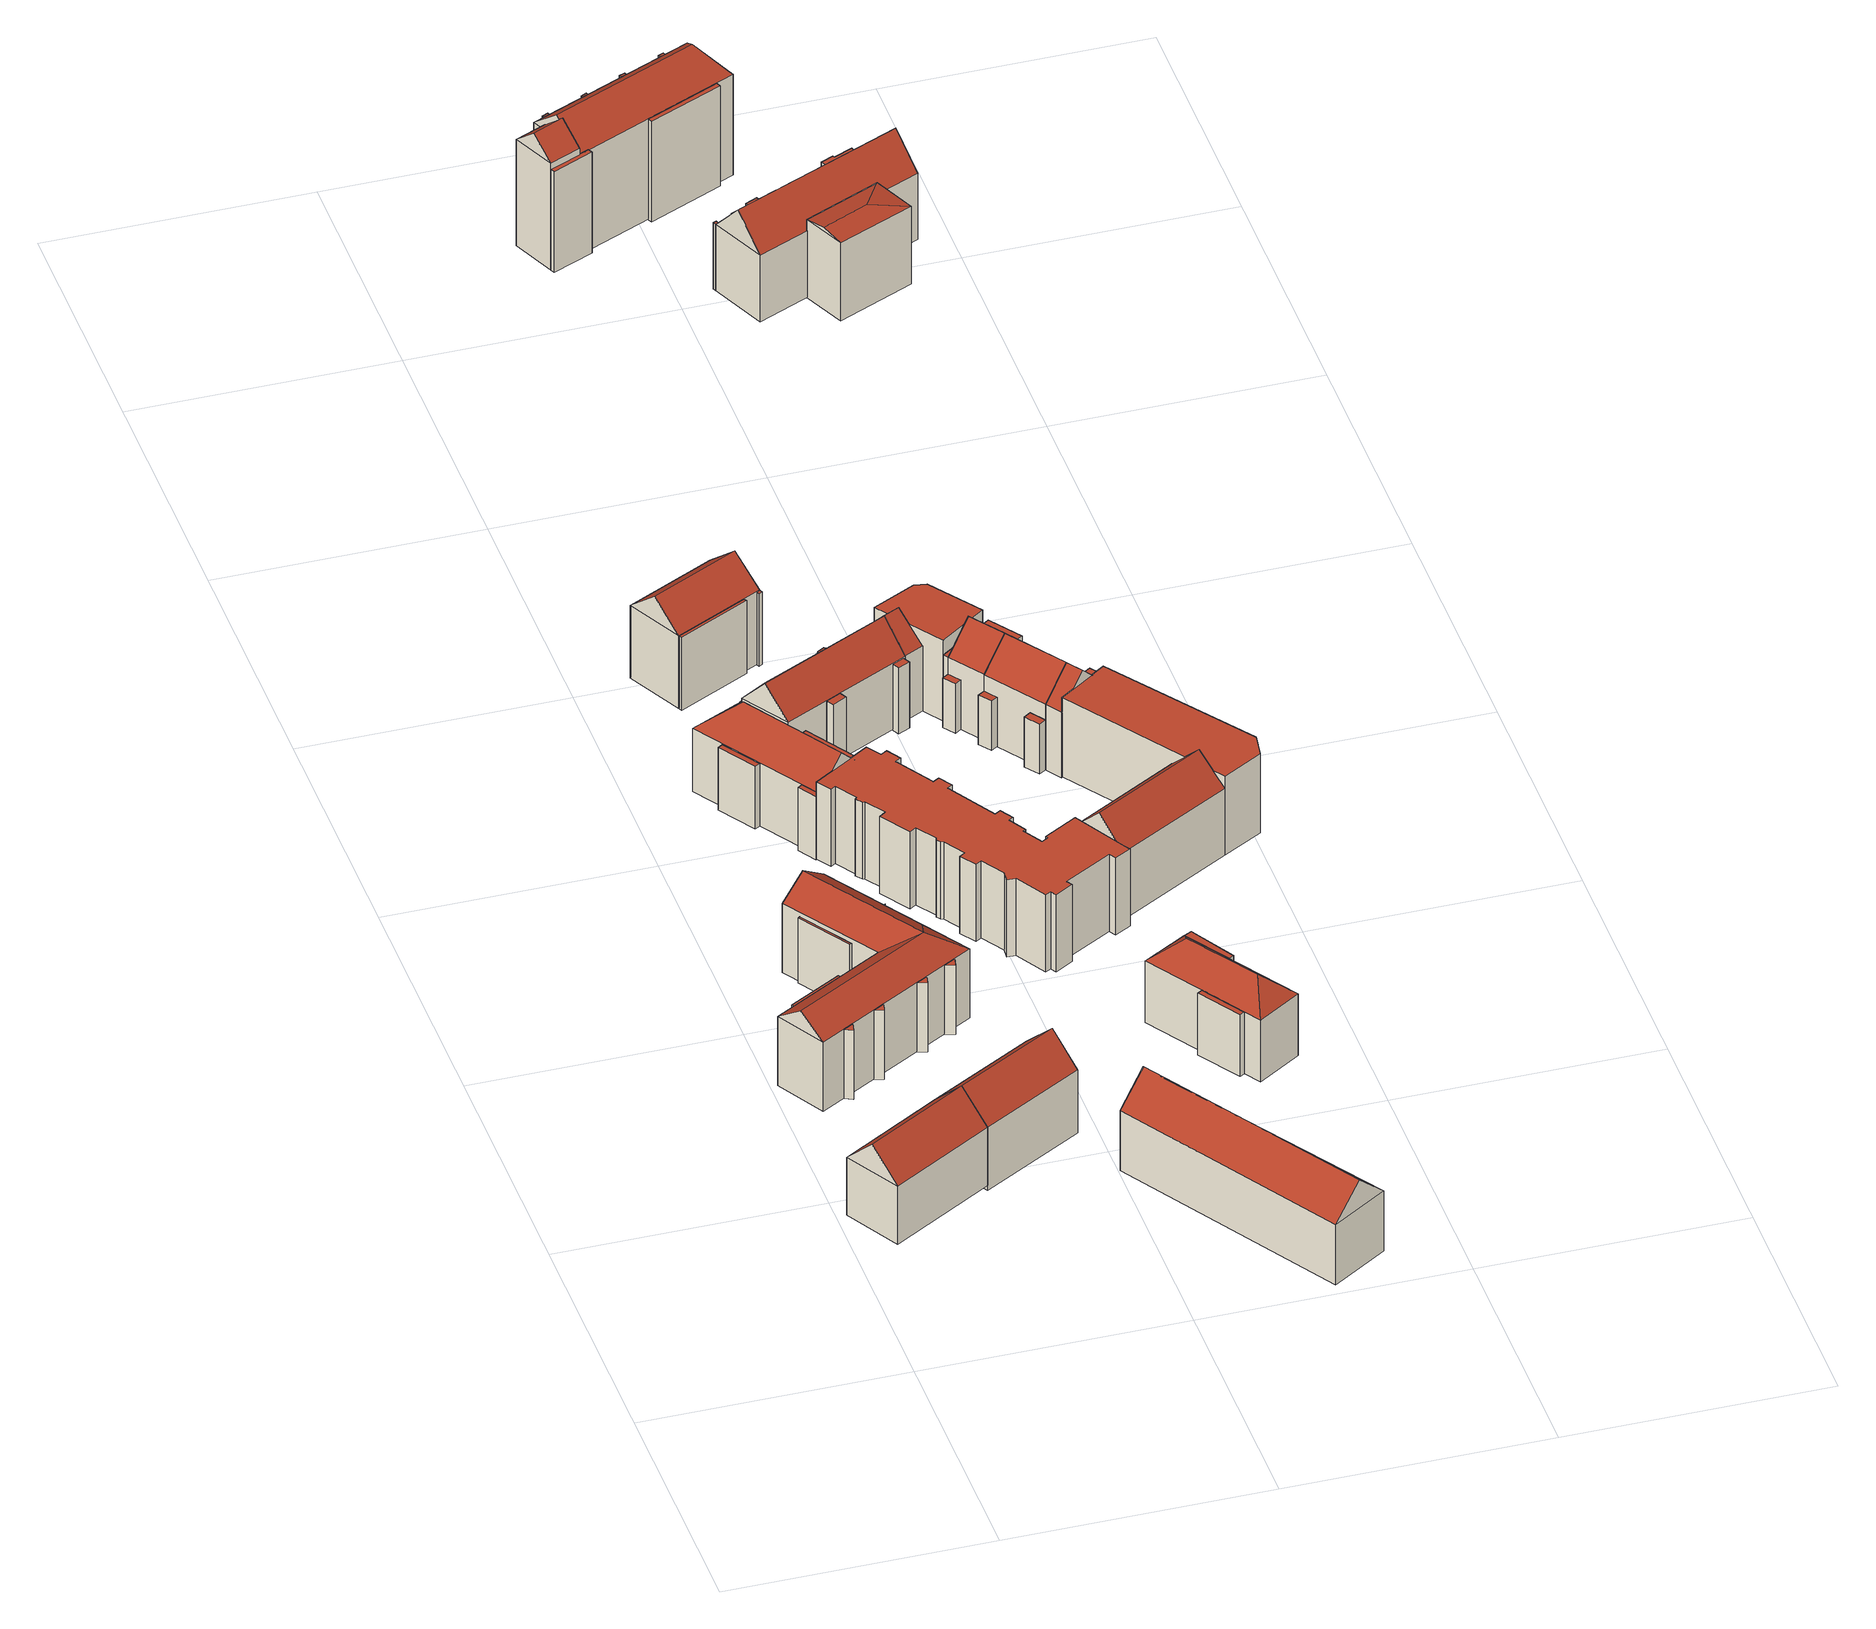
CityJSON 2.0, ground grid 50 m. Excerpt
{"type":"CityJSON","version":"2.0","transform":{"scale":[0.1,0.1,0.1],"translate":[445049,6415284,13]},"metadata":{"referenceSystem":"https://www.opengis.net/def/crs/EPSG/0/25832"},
"CityObjects":{
"building1":{"type":"Building","attributes":{"name":"ChateauneufstraÃe","function":"31001_1010","yearOfConstruction":1968,"roofType":"3100","measuredHeight":18.25,"storeysAboveGround":4},"geometry":[{"type":"Solid","lod":"2","boundaries":[[[[0,1,2,3]],[[4,5,1,0]],[[6,7,5,4]],[[3,2,7,6]],[[0,8,4]],[[6,9,3]],[[3,9,8,0]],[[4,8,9,6]],[[1,5,7,2]]]],"semantics":{"surfaces":[{"type":"WallSurface"},{"type":"RoofSurface","Flaechenneigung":"46.1297712288758","Flaechenrichtung":"329.612599560968","Flaechengroesse":"189.243702319922"},{"type":"RoofSurface","Flaechenneigung":"46.1296791826683","Flaechenrichtung":"149.607886619994","Flaechengroesse":"189.938501405518"},{"type":"GroundSurface"}],"values":[[0,0,0,0,0,0,1,2,3]]}}]},
"building2":{"type":"Building","attributes":{"name":"Am HÃŒnenstein","function":"31001_1010"},"children":["building2-1","building2-2","building2-3","building2-4","building2-5","building2-6","building2-7","building2-8","building2-9","building2-10","building2-11"]},
"building2-1":{"type":"BuildingPart","attributes":{"roofType":"1000","measuredHeight":13.81,"storeysAboveGround":4},"parents":["building2"],"geometry":[{"type":"Solid","lod":"2","boundaries":[[[[10,11,12,13]],[[14,15,11,10]],[[13,12,15,14]],[[10,13,14]],[[11,15,12]]]],"semantics":{"surfaces":[{"type":"WallSurface"},{"type":"RoofSurface","Flaechenneigung":"90","Flaechenrichtung":"0","Flaechengroesse":"1.81805372568283"},{"type":"GroundSurface"}],"values":[[0,0,0,1,2]]}}]},
"building2-2":{"type":"BuildingPart","attributes":{"roofType":"5000","measuredHeight":18.78,"storeysAboveGround":4},"parents":["building2"],"geometry":[{"type":"Solid","lod":"2","boundaries":[[[[16,17,18,19]],[[20,21,17,16]],[[22,23,21,20]],[[19,18,23,22]],[[16,24,20]],[[22,25,19]],[[19,25,24,16]],[[20,24,25,22]],[[17,21,23,18]]]],"semantics":{"surfaces":[{"type":"WallSurface"},{"type":"RoofSurface","Flaechenneigung":"54.2066181111321","Flaechenrichtung":"57.3362184871885","Flaechengroesse":"36.1115447150839"},{"type":"RoofSurface","Flaechenneigung":"53.5266193445547","Flaechenrichtung":"330.345934145458","Flaechengroesse":"221.913827416914"},{"type":"RoofSurface","Flaechenneigung":"53.5278383948927","Flaechenrichtung":"150.231805966513","Flaechengroesse":"223.816098602321"},{"type":"GroundSurface"}],"values":[[0,0,0,0,1,0,2,3,4]]}}]},
"building2-3":{"type":"BuildingPart","attributes":{"roofType":"5000","measuredHeight":18.78,"storeysAboveGround":4},"parents":["building2"],"geometry":[{"type":"Solid","lod":"2","boundaries":[[[[16,17,26,27]],[[28,29,17,16]],[[30,31,29,28]],[[27,26,31,30]],[[16,24,28]],[[30,32,27]],[[27,32,24,16]],[[28,24,32,30]],[[17,29,31,26]]]],"semantics":{"surfaces":[{"type":"WallSurface"},{"type":"RoofSurface","Flaechenneigung":"-53.392358530132","Flaechenrichtung":"150.394912940145","Flaechengroesse":"36.5224749439783"},{"type":"RoofSurface","Flaechenneigung":"54.1300544760382","Flaechenrichtung":"57.368819152199","Flaechengroesse":"166.529772610511"},{"type":"RoofSurface","Flaechenneigung":"54.1306712759942","Flaechenrichtung":"237.422218199029","Flaechengroesse":"164.553152072388"},{"type":"GroundSurface"}],"values":[[0,0,0,0,1,0,2,3,4]]}}]},
"building2-4":{"type":"BuildingPart","attributes":{"roofType":"1000","measuredHeight":13.9,"storeysAboveGround":4},"parents":["building2"],"geometry":[{"type":"Solid","lod":"2","boundaries":[[[[33,34,35,36]],[[37,38,34,33]],[[39,40,38,37]],[[36,35,40,39]],[[37,33,36,39]],[[34,38,40,35]]]],"semantics":{"surfaces":[{"type":"WallSurface"},{"type":"RoofSurface","Flaechenneigung":"90","Flaechenrichtung":"0","Flaechengroesse":"5.7824020017751"},{"type":"GroundSurface"}],"values":[[0,0,0,0,1,2]]}}]},
"building2-5":{"type":"BuildingPart","attributes":{"roofType":"1000","measuredHeight":14.82,"storeysAboveGround":4},"parents":["building2"],"geometry":[{"type":"Solid","lod":"2","boundaries":[[[[41,42,43,44]],[[45,46,42,41]],[[47,48,46,45]],[[44,43,48,47]],[[45,41,44,47]],[[42,46,48,43]]]],"semantics":{"surfaces":[{"type":"WallSurface"},{"type":"RoofSurface","Flaechenneigung":"90","Flaechenrichtung":"0","Flaechengroesse":"5.82331155054209"},{"type":"GroundSurface"}],"values":[[0,0,0,0,1,2]]}}]},
"building2-6":{"type":"BuildingPart","attributes":{"roofType":"1000","measuredHeight":14.82,"storeysAboveGround":4},"parents":["building2"],"geometry":[{"type":"Solid","lod":"2","boundaries":[[[[49,50,51,52]],[[53,54,50,49]],[[52,51,54,53]],[[49,52,53]],[[50,54,51]]]],"semantics":{"surfaces":[{"type":"WallSurface"},{"type":"RoofSurface","Flaechenneigung":"90","Flaechenrichtung":"0","Flaechengroesse":"1.90255980231053"},{"type":"GroundSurface"}],"values":[[0,0,0,1,2]]}}]},
"building2-7":{"type":"BuildingPart","attributes":{"roofType":"1000","measuredHeight":14.82,"storeysAboveGround":4},"parents":["building2"],"geometry":[{"type":"Solid","lod":"2","boundaries":[[[[55,56,57,58]],[[59,60,56,55]],[[58,57,60,59]],[[55,58,59]],[[56,60,57]]]],"semantics":{"surfaces":[{"type":"WallSurface"},{"type":"RoofSurface","Flaechenneigung":"90","Flaechenrichtung":"0","Flaechengroesse":"1.80609973065554"},{"type":"GroundSurface"}],"values":[[0,0,0,1,2]]}}]},
"building2-8":{"type":"BuildingPart","attributes":{"roofType":"1000","measuredHeight":14.82,"storeysAboveGround":4},"parents":["building2"],"geometry":[{"type":"Solid","lod":"2","boundaries":[[[[61,62,63,64]],[[65,66,62,61]],[[64,63,66,65]],[[61,64,65]],[[62,66,63]]]],"semantics":{"surfaces":[{"type":"WallSurface"},{"type":"RoofSurface","Flaechenneigung":"90","Flaechenrichtung":"0","Flaechengroesse":"1.84360681144955"},{"type":"GroundSurface"}],"values":[[0,0,0,1,2]]}}]},
"building2-9":{"type":"BuildingPart","attributes":{"roofType":"1000","measuredHeight":10.35,"storeysAboveGround":4},"parents":["building2"],"geometry":[{"type":"Solid","lod":"2","boundaries":[[[[67,68,69,70]],[[71,72,68,67]],[[70,69,72,71]],[[67,70,71]],[[68,72,69]]]],"semantics":{"surfaces":[{"type":"WallSurface"},{"type":"RoofSurface","Flaechenneigung":"90","Flaechenrichtung":"0","Flaechengroesse":"1.68649618769547"},{"type":"GroundSurface"}],"values":[[0,0,0,1,2]]}}]},
"building2-10":{"type":"BuildingPart","attributes":{"roofType":"1000","measuredHeight":14.82,"storeysAboveGround":4},"parents":["building2"],"geometry":[{"type":"Solid","lod":"2","boundaries":[[[[73,74,75,76]],[[77,78,74,73]],[[76,75,78,77]],[[73,76,77]],[[74,78,75]]]],"semantics":{"surfaces":[{"type":"WallSurface"},{"type":"RoofSurface","Flaechenneigung":"90","Flaechenrichtung":"0","Flaechengroesse":"1.67057018930369"},{"type":"GroundSurface"}],"values":[[0,0,0,1,2]]}}]},
"building2-11":{"type":"BuildingPart","attributes":{"roofType":"1000","measuredHeight":11.11,"storeysAboveGround":4},"parents":["building2"],"geometry":[{"type":"Solid","lod":"2","boundaries":[[[[79,80,81,82]],[[83,84,80,79]],[[82,81,84,83]],[[79,82,83]],[[80,84,81]]]],"semantics":{"surfaces":[{"type":"WallSurface"},{"type":"RoofSurface","Flaechenneigung":"90","Flaechenrichtung":"0","Flaechengroesse":"1.71263901529168"},{"type":"GroundSurface"}],"values":[[0,0,0,1,2]]}}]},
"building3":{"type":"Building","attributes":{"name":"ChateauneufstraÃe","function":"31001_1010","yearOfConstruction":1968,"roofType":"3100","measuredHeight":19.31,"storeysAboveGround":4},"geometry":[{"type":"Solid","lod":"2","boundaries":[[[[85,86,87,0]],[[88,89,86,85]],[[4,90,89,88]],[[0,87,90,4]],[[85,91,88]],[[4,8,0]],[[0,8,91,85]],[[88,91,8,4]],[[86,89,90,87]]]],"semantics":{"surfaces":[{"type":"WallSurface"},{"type":"RoofSurface","Flaechenneigung":"45.8293137500579","Flaechenrichtung":"330.323292730746","Flaechengroesse":"190.472919732009"},{"type":"RoofSurface","Flaechenneigung":"45.8294041752101","Flaechenrichtung":"150.320838595039","Flaechengroesse":"189.837204007675"},{"type":"GroundSurface"}],"values":[[0,0,0,0,0,0,1,2,3]]}}]},
"building4":{"type":"Building","attributes":{"name":"Am HÃŒnenstein","function":"31001_1010","yearOfConstruction":1968,"roofType":"3100","measuredHeight":18.87,"storeysAboveGround":4},"geometry":[{"type":"Solid","lod":"2","boundaries":[[[[92,93,94,95]],[[96,97,93,92]],[[98,99,97,96]],[[95,94,99,98]],[[92,100,96]],[[98,101,95]],[[95,101,100,92]],[[96,100,101,98]],[[93,97,99,94]]]],"semantics":{"surfaces":[{"type":"WallSurface"},{"type":"RoofSurface","Flaechenneigung":"45.7594262092941","Flaechenrichtung":"57.6098195724206","Flaechengroesse":"416.172456617682"},{"type":"RoofSurface","Flaechenneigung":"45.7593142062726","Flaechenrichtung":"238.124389062034","Flaechengroesse":"417.112775598162"},{"type":"GroundSurface"}],"values":[[0,0,0,0,0,0,1,2,3]]}}]},
"building5":{"type":"Building","attributes":{"name":"GriesstraÃe","function":"31001_1010"},"children":["building5-1","building5-2","building5-3","building5-4","building5-5","building5-6","building5-7","building5-8","building5-9","building5-10"]},
"building5-1":{"type":"BuildingPart","attributes":{"roofType":"1000","measuredHeight":14.12,"storeysAboveGround":4},"parents":["building5"],"geometry":[{"type":"Solid","lod":"2","boundaries":[[[[102,103,104,105]],[[106,107,103,102]],[[108,109,107,106]],[[105,104,109,108]],[[106,102,105,108]],[[103,107,109,104]]]],"semantics":{"surfaces":[{"type":"WallSurface"},{"type":"RoofSurface","Flaechenneigung":"90","Flaechenrichtung":"0","Flaechengroesse":"4.77939344110144"},{"type":"GroundSurface"}],"values":[[0,0,0,0,1,2]]}}]},
"building5-2":{"type":"BuildingPart","attributes":{"roofType":"3100","measuredHeight":19.97,"storeysAboveGround":4},"parents":["building5"],"geometry":[{"type":"Solid","lod":"2","boundaries":[[[[110,111,112,113]],[[114,115,111,110]],[[116,117,115,114]],[[113,112,117,116]],[[110,118,114]],[[116,119,113]],[[113,119,118,110]],[[114,118,119,116]],[[111,115,117,112]]]],"semantics":{"surfaces":[{"type":"WallSurface"},{"type":"RoofSurface","Flaechenneigung":"42.4171893200131","Flaechenrichtung":"333.740763842962","Flaechengroesse":"220.671565060107"},{"type":"RoofSurface","Flaechenneigung":"42.4149722044491","Flaechenrichtung":"153.833475333536","Flaechengroesse":"215.933098123299"},{"type":"GroundSurface"}],"values":[[0,0,0,0,0,0,1,2,3]]}}]},
"building5-3":{"type":"BuildingPart","attributes":{"roofType":"5000","measuredHeight":19.14,"storeysAboveGround":4},"parents":["building5"],"geometry":[{"type":"Solid","lod":"2","boundaries":[[[[120,121,122,123]],[[124,112,121,120]],[[125,126,112,124]],[[123,122,126,125]],[[120,127,124]],[[125,128,123]],[[123,128,127,120]],[[124,127,128,125]],[[121,112,126,122]]]],"semantics":{"surfaces":[{"type":"WallSurface"},{"type":"RoofSurface","Flaechenneigung":"46.6242862003884","Flaechenrichtung":"334.197071643024","Flaechengroesse":"47.0542940853426"},{"type":"RoofSurface","Flaechenneigung":"44.6489214566854","Flaechenrichtung":"237.419647562774","Flaechengroesse":"201.573715090224"},{"type":"RoofSurface","Flaechenneigung":"44.6547919154826","Flaechenrichtung":"57.6466726672961","Flaechengroesse":"196.375627758791"},{"type":"GroundSurface"}],"values":[[0,0,0,0,1,0,2,3,4]]}}]},
"building5-4":{"type":"BuildingPart","attributes":{"roofType":"1000","measuredHeight":13.46,"storeysAboveGround":4},"parents":["building5"],"geometry":[{"type":"Solid","lod":"2","boundaries":[[[[129,130,131,132]],[[133,134,130,129]],[[125,126,134,133]],[[132,131,126,125]],[[133,129,132,125]],[[130,134,126,131]]]],"semantics":{"surfaces":[{"type":"WallSurface"},{"type":"RoofSurface","Flaechenneigung":"90","Flaechenrichtung":"0","Flaechengroesse":"12.8985708895967"},{"type":"GroundSurface"}],"values":[[0,0,0,0,1,2]]}}]},
"building5-5":{"type":"BuildingPart","attributes":{"roofType":"1000","measuredHeight":13.46,"storeysAboveGround":4},"parents":["building5"],"geometry":[{"type":"Solid","lod":"2","boundaries":[[[[135,136,122,123]],[[137,138,136,135]],[[139,140,138,137]],[[123,122,140,139]],[[137,135,123,139]],[[136,138,140,122]]]],"semantics":{"surfaces":[{"type":"WallSurface"},{"type":"RoofSurface","Flaechenneigung":"90","Flaechenrichtung":"0","Flaechengroesse":"4.38532269910233"},{"type":"GroundSurface"}],"values":[[0,0,0,0,1,2]]}}]},
"building5-6":{"type":"BuildingPart","attributes":{"roofType":"1000","measuredHeight":13.38,"storeysAboveGround":4},"parents":["building5"],"geometry":[{"type":"Solid","lod":"2","boundaries":[[[[141,142,143,144]],[[145,146,142,141]],[[147,148,146,145]],[[144,143,148,147]],[[145,141,144,147]],[[142,146,148,143]]]],"semantics":{"surfaces":[{"type":"WallSurface"},{"type":"RoofSurface","Flaechenneigung":"90","Flaechenrichtung":"0","Flaechengroesse":"9.25476950397383"},{"type":"GroundSurface"}],"values":[[0,0,0,0,1,2]]}}]},
"building5-7":{"type":"BuildingPart","attributes":{"roofType":"1000","measuredHeight":10.31,"storeysAboveGround":4},"parents":["building5"],"geometry":[{"type":"Solid","lod":"2","boundaries":[[[[149,150,151,152]],[[153,154,150,149]],[[155,156,154,153]],[[152,151,156,155]],[[153,149,152,155]],[[150,154,156,151]]]],"semantics":{"surfaces":[{"type":"WallSurface"},{"type":"RoofSurface","Flaechenneigung":"90","Flaechenrichtung":"0","Flaechengroesse":"5.40933935112147"},{"type":"GroundSurface"}],"values":[[0,0,0,0,1,2]]}}]},
"building5-8":{"type":"BuildingPart","attributes":{"roofType":"1000","measuredHeight":14.08,"storeysAboveGround":4},"parents":["building5"],"geometry":[{"type":"Solid","lod":"2","boundaries":[[[[157,158,159,160]],[[161,162,158,157]],[[163,164,162,161]],[[160,159,164,163]],[[161,157,160,163]],[[158,162,164,159]]]],"semantics":{"surfaces":[{"type":"WallSurface"},{"type":"RoofSurface","Flaechenneigung":"90","Flaechenrichtung":"0","Flaechengroesse":"3.85690102335128"},{"type":"GroundSurface"}],"values":[[0,0,0,0,1,2]]}}]},
"building5-9":{"type":"BuildingPart","attributes":{"roofType":"1000","measuredHeight":14.43,"storeysAboveGround":4},"parents":["building5"],"geometry":[{"type":"Solid","lod":"2","boundaries":[[[[165,166,167,168]],[[169,170,166,165]],[[171,172,170,169]],[[168,167,172,171]],[[169,165,168,171]],[[166,170,172,167]]]],"semantics":{"surfaces":[{"type":"WallSurface"},{"type":"RoofSurface","Flaechenneigung":"90","Flaechenrichtung":"0","Flaechengroesse":"1.06421353674771"},{"type":"GroundSurface"}],"values":[[0,0,0,0,1,2]]}}]},
"building5-10":{"type":"BuildingPart","attributes":{"roofType":"1000","measuredHeight":13.24,"storeysAboveGround":4},"parents":["building5"],"geometry":[{"type":"Solid","lod":"2","boundaries":[[[[173,174,175,176]],[[177,178,174,173]],[[179,180,178,177]],[[176,175,180,179]],[[177,173,176,179]],[[174,178,180,175]]]],"semantics":{"surfaces":[{"type":"WallSurface"},{"type":"RoofSurface","Flaechenneigung":"90","Flaechenrichtung":"0","Flaechengroesse":"0.601009346204542"},{"type":"GroundSurface"}],"values":[[0,0,0,0,1,2]]}}]},
"building6":{"type":"Building","attributes":{"name":"GriesstraÃe","function":"31001_1010"},"children":["building6-1","building6-2","building6-3"]},
"building6-1":{"type":"BuildingPart","attributes":{"roofType":"3100","measuredHeight":20.83,"storeysAboveGround":4},"parents":["building6"],"geometry":[{"type":"Solid","lod":"2","boundaries":[[[[181,182,183,184]],[[185,186,182,181]],[[187,188,186,185]],[[184,183,188,187]],[[181,189,185]],[[187,190,184]],[[184,190,189,181]],[[185,189,190,187]],[[182,186,188,183]]]],"semantics":{"surfaces":[{"type":"WallSurface"},{"type":"RoofSurface","Flaechenneigung":"48.9415316844518","Flaechenrichtung":"333.712792282946","Flaechengroesse":"148.829310662139"},{"type":"RoofSurface","Flaechenneigung":"48.9424989994348","Flaechenrichtung":"153.581554658345","Flaechengroesse":"149.995034272868"},{"type":"GroundSurface"}],"values":[[0,0,0,0,0,0,1,2,3]]}}]},
"building6-2":{"type":"BuildingPart","attributes":{"roofType":"1000","measuredHeight":15.62,"storeysAboveGround":4},"parents":["building6"],"geometry":[{"type":"Solid","lod":"2","boundaries":[[[[191,192,193,194]],[[195,196,192,191]],[[187,188,196,195]],[[194,193,188,187]],[[195,191,194,187]],[[192,196,188,193]]]],"semantics":{"surfaces":[{"type":"WallSurface"},{"type":"RoofSurface","Flaechenneigung":"90","Flaechenrichtung":"0","Flaechengroesse":"9.7588387728458"},{"type":"GroundSurface"}],"values":[[0,0,0,0,1,2]]}}]},
"building6-3":{"type":"BuildingPart","attributes":{"roofType":"1000","measuredHeight":15.62,"storeysAboveGround":4},"parents":["building6"],"geometry":[{"type":"Solid","lod":"2","boundaries":[[[[197,198,186,185]],[[199,200,198,197]],[[201,202,200,199]],[[185,186,202,201]],[[199,197,185,201]],[[198,200,202,186]]]],"semantics":{"surfaces":[{"type":"WallSurface"},{"type":"RoofSurface","Flaechenneigung":"90","Flaechenrichtung":"0","Flaechengroesse":"0.600206963153588"},{"type":"GroundSurface"}],"values":[[0,0,0,0,1,2]]}}]},
"building7":{"type":"Building","attributes":{"name":"Am HÃŒnenstein","function":"31001_1010","yearOfConstruction":1978,"roofType":"1000","measuredHeight":16.47,"storeysAboveGround":4},"geometry":[{"type":"Solid","lod":"2","boundaries":[[[[203,204,205,206]],[[207,208,204,203]],[[209,210,208,207]],[[211,212,210,209]],[[213,214,212,211]],[[215,216,214,213]],[[217,218,216,215]],[[219,220,218,217]],[[221,222,220,219]],[[223,224,222,221]],[[225,226,224,223]],[[227,228,226,225]],[[229,230,228,227]],[[231,232,230,229]],[[233,234,232,231]],[[235,236,234,233]],[[237,238,236,235]],[[239,240,238,237]],[[241,242,240,239]],[[243,244,242,241]],[[245,246,244,243]],[[247,248,246,245]],[[249,250,248,247]],[[251,252,250,249]],[[253,254,252,251]],[[255,256,254,253]],[[257,258,256,255]],[[259,260,258,257]],[[261,262,260,259]],[[263,264,262,261]],[[265,266,264,263]],[[267,268,266,265]],[[269,270,268,267]],[[271,272,270,269]],[[273,274,272,271]],[[275,276,274,273]],[[277,278,276,275]],[[279,280,278,277]],[[281,282,280,279]],[[283,284,282,281]],[[285,286,284,283]],[[287,288,286,285]],[[289,290,288,287]],[[291,292,290,289]],[[293,294,292,291]],[[295,296,294,293]],[[297,298,296,295]],[[299,300,298,297]],[[301,302,300,299]],[[206,205,302,301]],[[299,297,295,293,291,289,287,285,283,281,279,277,275,273,271,269,267,265,263,261,259,257,255,253,251,249,247,245,243,241,239,237,235,233,231,229,227,225,223,221,219,217,215,213,211,209,207,203,206,301]],[[204,208,210,212,214,216,218,220,222,224,226,228,230,232,234,236,238,240,242,244,246,248,250,252,254,256,258,260,262,264,266,268,270,272,274,276,278,280,282,284,286,288,290,292,294,296,298,300,302,205]]]],"semantics":{"surfaces":[{"type":"WallSurface"},{"type":"RoofSurface","Flaechenneigung":"90","Flaechenrichtung":"0","Flaechengroesse":"735.278490008667"},{"type":"GroundSurface"}],"values":[[0,0,0,0,0,0,0,0,0,0,0,0,0,0,0,0,0,0,0,0,0,0,0,0,0,0,0,0,0,0,0,0,0,0,0,0,0,0,0,0,0,0,0,0,0,0,0,0,0,0,1,2]]}}]},
"building8":{"type":"Building","attributes":{"name":"Am HÃŒnenstein","function":"31001_1010"},"children":["building8-1","building8-2","building8-3"]},
"building8-1":{"type":"BuildingPart","attributes":{"roofType":"3200","measuredHeight":17.87,"storeysAboveGround":4},"parents":["building8"],"geometry":[{"type":"Solid","lod":"2","boundaries":[[[[303,304,305,306]],[[307,308,304,303]],[[309,310,308,307]],[[306,305,310,309]],[[303,311,307]],[[309,312,306]],[[306,312,311,303]],[[307,311,312,309]],[[304,308,310,305]]]],"semantics":{"surfaces":[{"type":"WallSurface"},{"type":"RoofSurface","Flaechenneigung":"47.0878854262381","Flaechenrichtung":"330.38924707491","Flaechengroesse":"33.6026174217084"},{"type":"RoofSurface","Flaechenneigung":"47.1267802639212","Flaechenrichtung":"147.349433732742","Flaechengroesse":"33.7976578670275"},{"type":"RoofSurface","Flaechenneigung":"46.8528379498892","Flaechenrichtung":"237.461743465233","Flaechengroesse":"142.099024031409"},{"type":"RoofSurface","Flaechenneigung":"46.8518572770191","Flaechenrichtung":"57.3745645638796","Flaechengroesse":"140.321775180872"},{"type":"GroundSurface"}],"values":[[0,0,0,0,1,2,3,4,5]]}}]},
"building8-2":{"type":"BuildingPart","attributes":{"roofType":"1000","measuredHeight":13.23,"storeysAboveGround":4},"parents":["building8"],"geometry":[{"type":"Solid","lod":"2","boundaries":[[[[313,314,308,307]],[[315,316,314,313]],[[317,318,316,315]],[[307,308,318,317]],[[315,313,307,317]],[[314,316,318,308]]]],"semantics":{"surfaces":[{"type":"WallSurface"},{"type":"RoofSurface","Flaechenneigung":"90","Flaechenrichtung":"0","Flaechengroesse":"13.7391641521783"},{"type":"GroundSurface"}],"values":[[0,0,0,0,1,2]]}}]},
"building8-3":{"type":"BuildingPart","attributes":{"roofType":"1000","measuredHeight":13.23,"storeysAboveGround":4},"parents":["building8"],"geometry":[{"type":"Solid","lod":"2","boundaries":[[[[319,320,321,322]],[[323,324,320,319]],[[325,326,324,323]],[[322,321,326,325]],[[323,319,322,325]],[[320,324,326,321]]]],"semantics":{"surfaces":[{"type":"WallSurface"},{"type":"RoofSurface","Flaechenneigung":"90","Flaechenrichtung":"0","Flaechengroesse":"10.5191358178911"},{"type":"GroundSurface"}],"values":[[0,0,0,0,1,2]]}}]},
"building9":{"type":"Building","attributes":{"name":"Caspar-Voght-StraÃe","function":"31001_1010"},"children":["building9-1","building9-2","building9-3","building9-4","building9-5","building9-6","building9-7","building9-8","building9-9","building9-10","building9-11"]},
"building9-1":{"type":"BuildingPart","attributes":{"roofType":"1000","measuredHeight":10.68,"storeysAboveGround":4},"parents":["building9"],"geometry":[{"type":"Solid","lod":"2","boundaries":[[[[327,328,329,330]],[[331,332,328,327]],[[333,334,332,331]],[[330,329,334,333]],[[331,327,330,333]],[[328,332,334,329]]]],"semantics":{"surfaces":[{"type":"WallSurface"},{"type":"RoofSurface","Flaechenneigung":"90","Flaechenrichtung":"0","Flaechengroesse":"5.08843663505204"},{"type":"GroundSurface"}],"values":[[0,0,0,0,1,2]]}}]},
"building9-2":{"type":"BuildingPart","attributes":{"roofType":"3100","measuredHeight":19.74,"storeysAboveGround":4},"parents":["building9"],"geometry":[{"type":"Solid","lod":"2","boundaries":[[[[335,336,337,338]],[[339,328,336,335]],[[340,341,328,339]],[[338,337,341,340]],[[335,342,339]],[[340,343,338]],[[338,343,342,335]],[[339,342,343,340]],[[336,328,341,337]]]],"semantics":{"surfaces":[{"type":"WallSurface"},{"type":"RoofSurface","Flaechenneigung":"44.5882381565098","Flaechenrichtung":"54.848242672176","Flaechengroesse":"107.642693828541"},{"type":"RoofSurface","Flaechenneigung":"44.5903788356185","Flaechenrichtung":"235.347460383153","Flaechengroesse":"107.629356395709"},{"type":"GroundSurface"}],"values":[[0,0,0,0,0,0,1,2,3]]}}]},
"building9-3":{"type":"BuildingPart","attributes":{"roofType":"3100","measuredHeight":19.73,"storeysAboveGround":4},"parents":["building9"],"geometry":[{"type":"Solid","lod":"2","boundaries":[[[[344,345,336,335]],[[346,347,345,344]],[[339,328,347,346]],[[335,336,328,339]],[[344,348,346]],[[339,342,335]],[[335,342,348,344]],[[346,348,342,339]],[[345,347,328,336]]]],"semantics":{"surfaces":[{"type":"WallSurface"},{"type":"RoofSurface","Flaechenneigung":"44.6987273965838","Flaechenrichtung":"54.849882359953","Flaechengroesse":"29.0822750494007"},{"type":"RoofSurface","Flaechenneigung":"44.7022976393463","Flaechenrichtung":"235.352064682303","Flaechengroesse":"29.0908670443748"},{"type":"GroundSurface"}],"values":[[0,0,0,0,0,0,1,2,3]]}}]},
"building9-4":{"type":"BuildingPart","attributes":{"roofType":"1000","measuredHeight":10.63,"storeysAboveGround":4},"parents":["building9"],"geometry":[{"type":"Solid","lod":"2","boundaries":[[[[349,350,351,352]],[[353,354,350,349]],[[355,341,354,353]],[[352,351,341,355]],[[353,349,352,355]],[[350,354,341,351]]]],"semantics":{"surfaces":[{"type":"WallSurface"},{"type":"RoofSurface","Flaechenneigung":"90","Flaechenrichtung":"0","Flaechengroesse":"4.31991351854841"},{"type":"GroundSurface"}],"values":[[0,0,0,0,1,2]]}}]},
"building9-5":{"type":"BuildingPart","attributes":{"roofType":"3100","measuredHeight":19.73,"storeysAboveGround":4},"parents":["building9"],"geometry":[{"type":"Solid","lod":"2","boundaries":[[[[356,357,341,358]],[[359,360,357,356]],[[361,337,360,359]],[[358,341,337,361]],[[356,362,359]],[[361,343,358]],[[358,343,362,356]],[[359,362,343,361]],[[357,360,337,341]]]],"semantics":{"surfaces":[{"type":"WallSurface"},{"type":"RoofSurface","Flaechenneigung":"44.6945384715545","Flaechenrichtung":"235.348866275999","Flaechengroesse":"61.44921066521"},{"type":"RoofSurface","Flaechenneigung":"44.6925606157062","Flaechenrichtung":"54.8487273550288","Flaechengroesse":"61.4528731832813"},{"type":"GroundSurface"}],"values":[[0,0,0,0,0,0,1,2,3]]}}]},
"building9-6":{"type":"BuildingPart","attributes":{"roofType":"1000","measuredHeight":10.65,"storeysAboveGround":4},"parents":["building9"],"geometry":[{"type":"Solid","lod":"2","boundaries":[[[[363,364,365,366]],[[367,368,364,363]],[[369,357,368,367]],[[366,365,357,369]],[[367,363,366,369]],[[364,368,357,365]]]],"semantics":{"surfaces":[{"type":"WallSurface"},{"type":"RoofSurface","Flaechenneigung":"90","Flaechenrichtung":"0","Flaechengroesse":"4.16182077155851"},{"type":"GroundSurface"}],"values":[[0,0,0,0,1,2]]}}]},
"building9-7":{"type":"BuildingPart","attributes":{"roofType":"1000","measuredHeight":14.14,"storeysAboveGround":4},"parents":["building9"],"geometry":[{"type":"Solid","lod":"2","boundaries":[[[[370,371,357,356]],[[372,373,371,370]],[[359,360,373,372]],[[356,357,360,359]],[[372,370,356,359]],[[371,373,360,357]]]],"semantics":{"surfaces":[{"type":"WallSurface"},{"type":"RoofSurface","Flaechenneigung":"90","Flaechenrichtung":"0","Flaechengroesse":"13.115219032341"},{"type":"GroundSurface"}],"values":[[0,0,0,0,1,2]]}}]},
"building9-8":{"type":"BuildingPart","attributes":{"roofType":"1000","measuredHeight":14.13,"storeysAboveGround":4},"parents":["building9"],"geometry":[{"type":"Solid","lod":"2","boundaries":[[[[374,375,376,377]],[[372,373,375,374]],[[378,379,373,372]],[[377,376,379,378]],[[372,374,377,378]],[[375,373,379,376]]]],"semantics":{"surfaces":[{"type":"WallSurface"},{"type":"RoofSurface","Flaechenneigung":"90","Flaechenrichtung":"0","Flaechengroesse":"11.676909537569"},{"type":"GroundSurface"}],"values":[[0,0,0,0,1,2]]}}]},
"building9-9":{"type":"BuildingPart","attributes":{"roofType":"1000","measuredHeight":17.21,"storeysAboveGround":4},"parents":["building9"],"geometry":[{"type":"Solid","lod":"2","boundaries":[[[[380,381,371,382]],[[383,384,381,380]],[[385,386,384,383]],[[387,373,386,385]],[[382,371,373,387]],[[385,383,380,382,387]],[[381,384,386,373,371]]]],"semantics":{"surfaces":[{"type":"WallSurface"},{"type":"RoofSurface","Flaechenneigung":"90","Flaechenrichtung":"0","Flaechengroesse":"153.222412586577"},{"type":"GroundSurface"}],"values":[[0,0,0,0,0,1,2]]}}]},
"building9-10":{"type":"BuildingPart","attributes":{"roofType":"3100","measuredHeight":19.69,"storeysAboveGround":4},"parents":["building9"],"geometry":[{"type":"Solid","lod":"2","boundaries":[[[[388,389,390,391]],[[392,393,389,388]],[[394,381,393,392]],[[391,390,381,394]],[[388,395,392]],[[394,396,391]],[[391,396,395,388]],[[392,395,396,394]],[[389,393,381,390]]]],"semantics":{"surfaces":[{"type":"WallSurface"},{"type":"RoofSurface","Flaechenneigung":"42.429526296432","Flaechenrichtung":"154.260561276313","Flaechengroesse":"29.2478928204539"},{"type":"RoofSurface","Flaechenneigung":"42.4383036970523","Flaechenrichtung":"334.019522439131","Flaechengroesse":"22.8681335679188"},{"type":"GroundSurface"}],"values":[[0,0,0,0,0,0,1,2,3]]}}]},
"building9-11":{"type":"BuildingPart","attributes":{"roofType":"1000","measuredHeight":14.14,"storeysAboveGround":4},"parents":["building9"],"geometry":[{"type":"Solid","lod":"2","boundaries":[[[[397,398,399,400]],[[401,402,398,397]],[[403,345,402,401]],[[400,399,345,403]],[[401,397,400,403]],[[398,402,345,399]]]],"semantics":{"surfaces":[{"type":"WallSurface"},{"type":"RoofSurface","Flaechenneigung":"90","Flaechenrichtung":"0","Flaechengroesse":"5.76018070514403"},{"type":"GroundSurface"}],"values":[[0,0,0,0,1,2]]}}]},
"building10":{"type":"Building","attributes":{"name":"ChateauneufstraÃe","function":"31001_1010"},"children":["building10-1","building10-2"]},
"building10-1":{"type":"BuildingPart","attributes":{"roofType":"1000","measuredHeight":16.88,"storeysAboveGround":4},"parents":["building10"],"geometry":[{"type":"Solid","lod":"2","boundaries":[[[[404,405,406,407]],[[408,409,405,404]],[[410,411,409,408]],[[412,413,411,410]],[[407,406,413,412]],[[410,408,404,407,412]],[[405,409,411,413,406]]]],"semantics":{"surfaces":[{"type":"WallSurface"},{"type":"RoofSurface","Flaechenneigung":"90","Flaechenrichtung":"0","Flaechengroesse":"419.229926030446"},{"type":"GroundSurface"}],"values":[[0,0,0,0,0,1,2]]}}]},
"building10-2":{"type":"BuildingPart","attributes":{"roofType":"3100","measuredHeight":19.84,"storeysAboveGround":4},"parents":["building10"],"geometry":[{"type":"Solid","lod":"2","boundaries":[[[[414,415,413,416]],[[417,418,415,414]],[[419,420,418,417]],[[416,413,420,419]],[[414,421,417]],[[419,422,416]],[[416,422,421,414]],[[417,421,422,419]],[[415,418,420,413]]]],"semantics":{"surfaces":[{"type":"WallSurface"},{"type":"RoofSurface","Flaechenneigung":"45.6493794654298","Flaechenrichtung":"150.358992973676","Flaechengroesse":"201.351607319273"},{"type":"RoofSurface","Flaechenneigung":"45.6508476896449","Flaechenrichtung":"330.285023642462","Flaechengroesse":"197.469297149699"},{"type":"GroundSurface"}],"values":[[0,0,0,0,0,0,1,2,3]]}}]},
"building11":{"type":"Building","attributes":{"name":"Marienthaler StraÃe","function":"31001_1010"},"children":["building11-1","building11-2","building11-3","building11-4","building11-5","building11-6","building11-7","building11-8"]},
"building11-1":{"type":"BuildingPart","attributes":{"roofType":"5000","measuredHeight":26.63,"storeysAboveGround":6},"parents":["building11"],"geometry":[{"type":"Solid","lod":"2","boundaries":[[[[423,424,425,426]],[[427,428,424,423]],[[429,430,428,427]],[[426,425,430,429]],[[423,431,427]],[[429,432,426]],[[426,432,431,423]],[[427,431,432,429]],[[424,428,430,425]]]],"semantics":{"surfaces":[{"type":"WallSurface"},{"type":"RoofSurface","Flaechenneigung":"37.4629906501881","Flaechenrichtung":"66.1263679618374","Flaechengroesse":"38.8139893606549"},{"type":"RoofSurface","Flaechenneigung":"49.354435041687","Flaechenrichtung":"336.133267893454","Flaechengroesse":"257.969118748781"},{"type":"RoofSurface","Flaechenneigung":"49.3544653745822","Flaechenrichtung":"156.132977523223","Flaechengroesse":"257.978817156297"},{"type":"GroundSurface"}],"values":[[0,0,0,0,1,0,2,3,4]]}}]},
"building11-2":{"type":"BuildingPart","attributes":{"roofType":"3100","measuredHeight":26.72,"storeysAboveGround":6},"parents":["building11"],"geometry":[{"type":"Solid","lod":"2","boundaries":[[[[433,434,430,435]],[[436,437,434,433]],[[438,439,437,436]],[[435,430,439,438]],[[433,440,436]],[[438,441,435]],[[435,441,440,433]],[[436,440,441,438]],[[434,437,439,430]]]],"semantics":{"surfaces":[{"type":"WallSurface"},{"type":"RoofSurface","Flaechenneigung":"48.7250999732217","Flaechenrichtung":"156.131180256143","Flaechengroesse":"39.0373424565043"},{"type":"RoofSurface","Flaechenneigung":"48.7251657190992","Flaechenrichtung":"336.12784265114","Flaechengroesse":"39.0340033540835"},{"type":"GroundSurface"}],"values":[[0,0,0,0,0,0,1,2,3]]}}]},
"building11-3":{"type":"BuildingPart","attributes":{"roofType":"1000","measuredHeight":21.55,"storeysAboveGround":6},"parents":["building11"],"geometry":[{"type":"Solid","lod":"2","boundaries":[[[[442,443,444,445]],[[446,447,443,442]],[[448,434,447,446]],[[445,444,434,448]],[[446,442,445,448]],[[443,447,434,444]]]],"semantics":{"surfaces":[{"type":"WallSurface"},{"type":"RoofSurface","Flaechenneigung":"90","Flaechenrichtung":"0","Flaechengroesse":"8.19877918804055"},{"type":"GroundSurface"}],"values":[[0,0,0,0,1,2]]}}]},
"building11-4":{"type":"BuildingPart","attributes":{"roofType":"1000","measuredHeight":21.49,"storeysAboveGround":6},"parents":["building11"],"geometry":[{"type":"Solid","lod":"2","boundaries":[[[[449,450,451,452]],[[453,454,450,449]],[[455,456,454,453]],[[452,451,456,455]],[[453,449,452,455]],[[450,454,456,451]]]],"semantics":{"surfaces":[{"type":"WallSurface"},{"type":"RoofSurface","Flaechenneigung":"90","Flaechenrichtung":"0","Flaechengroesse":"14.9471169610411"},{"type":"GroundSurface"}],"values":[[0,0,0,0,1,2]]}}]},
"building11-5":{"type":"BuildingPart","attributes":{"roofType":"1000","measuredHeight":21.49,"storeysAboveGround":6},"parents":["building11"],"geometry":[{"type":"Solid","lod":"2","boundaries":[[[[457,458,459,460]],[[461,462,458,457]],[[463,464,462,461]],[[460,459,464,463]],[[461,457,460,463]],[[458,462,464,459]]]],"semantics":{"surfaces":[{"type":"WallSurface"},{"type":"RoofSurface","Flaechenneigung":"90","Flaechenrichtung":"0","Flaechengroesse":"0.59966448325707"},{"type":"GroundSurface"}],"values":[[0,0,0,0,1,2]]}}]},
"building11-6":{"type":"BuildingPart","attributes":{"roofType":"1000","measuredHeight":21.49,"storeysAboveGround":6},"parents":["building11"],"geometry":[{"type":"Solid","lod":"2","boundaries":[[[[465,466,467,468]],[[469,470,466,465]],[[471,472,470,469]],[[468,467,472,471]],[[469,465,468,471]],[[466,470,472,467]]]],"semantics":{"surfaces":[{"type":"WallSurface"},{"type":"RoofSurface","Flaechenneigung":"90","Flaechenrichtung":"0","Flaechengroesse":"0.599749919692893"},{"type":"GroundSurface"}],"values":[[0,0,0,0,1,2]]}}]},
"building11-7":{"type":"BuildingPart","attributes":{"roofType":"1000","measuredHeight":21.49,"storeysAboveGround":6},"parents":["building11"],"geometry":[{"type":"Solid","lod":"2","boundaries":[[[[473,474,475,476]],[[477,478,474,473]],[[479,480,478,477]],[[476,475,480,479]],[[477,473,476,479]],[[474,478,480,475]]]],"semantics":{"surfaces":[{"type":"WallSurface"},{"type":"RoofSurface","Flaechenneigung":"90","Flaechenrichtung":"0","Flaechengroesse":"0.59946470176382"},{"type":"GroundSurface"}],"values":[[0,0,0,0,1,2]]}}]},
"building11-8":{"type":"BuildingPart","attributes":{"roofType":"1000","measuredHeight":21.49,"storeysAboveGround":6},"parents":["building11"],"geometry":[{"type":"Solid","lod":"2","boundaries":[[[[481,482,483,484]],[[485,486,482,481]],[[487,488,486,485]],[[484,483,488,487]],[[485,481,484,487]],[[482,486,488,483]]]],"semantics":{"surfaces":[{"type":"WallSurface"},{"type":"RoofSurface","Flaechenneigung":"90","Flaechenrichtung":"0","Flaechengroesse":"0.599549836669507"},{"type":"GroundSurface"}],"values":[[0,0,0,0,1,2]]}}]},
"building12":{"type":"Building","attributes":{"name":"Marienthaler StraÃe","function":"31001_1010"},"children":["building12-1","building12-2","building12-3","building12-4","building12-5","building12-6","building12-7","building12-8"]},
"building12-1":{"type":"BuildingPart","attributes":{"roofType":"3100","measuredHeight":20.68,"storeysAboveGround":5},"parents":["building12"],"geometry":[{"type":"Solid","lod":"2","boundaries":[[[[489,490,491,492]],[[493,494,490,489]],[[495,496,494,493]],[[492,491,496,495]],[[489,497,493]],[[495,498,492]],[[492,498,497,489]],[[493,497,498,495]],[[490,494,496,491]]]],"semantics":{"surfaces":[{"type":"WallSurface"},{"type":"RoofSurface","Flaechenneigung":"41.3313792097543","Flaechenrichtung":"156.06014996722","Flaechengroesse":"309.050797653116"},{"type":"RoofSurface","Flaechenneigung":"41.3313027876458","Flaechenrichtung":"336.295727036801","Flaechengroesse":"309.051458578887"},{"type":"GroundSurface"}],"values":[[0,0,0,0,0,0,1,2,3]]}}]},
"building12-2":{"type":"BuildingPart","attributes":{"roofType":"1000","measuredHeight":14.16,"storeysAboveGround":5},"parents":["building12"],"geometry":[{"type":"Solid","lod":"2","boundaries":[[[[499,500,501,502]],[[503,504,500,499]],[[495,496,504,503]],[[502,501,496,495]],[[503,499,502,495]],[[500,504,496,501]]]],"semantics":{"surfaces":[{"type":"WallSurface"},{"type":"RoofSurface","Flaechenneigung":"90","Flaechenrichtung":"0","Flaechengroesse":"0.733992784696176"},{"type":"GroundSurface"}],"values":[[0,0,0,0,1,2]]}}]},
"building12-3":{"type":"BuildingPart","attributes":{"roofType":"1000","measuredHeight":14.16,"storeysAboveGround":5},"parents":["building12"],"geometry":[{"type":"Solid","lod":"2","boundaries":[[[[505,506,494,493]],[[507,508,506,505]],[[509,510,508,507]],[[493,494,510,509]],[[507,505,493,509]],[[506,508,510,494]]]],"semantics":{"surfaces":[{"type":"WallSurface"},{"type":"RoofSurface","Flaechenneigung":"90","Flaechenrichtung":"0","Flaechengroesse":"0.467752507303907"},{"type":"GroundSurface"}],"values":[[0,0,0,0,1,2]]}}]},
"building12-4":{"type":"BuildingPart","attributes":{"roofType":"5000","measuredHeight":17.49,"storeysAboveGround":5},"parents":["building12"],"geometry":[{"type":"Solid","lod":"2","boundaries":[[[[511,512,513,514]],[[515,516,512,511]],[[517,518,516,515]],[[514,513,518,517]],[[511,519,515]],[[517,520,514]],[[514,520,519,511]],[[515,519,520,517]],[[512,516,518,513]]]],"semantics":{"surfaces":[{"type":"WallSurface"},{"type":"RoofSurface","Flaechenneigung":"82.3458856279019","Flaechenrichtung":"66.1281863376702","Flaechengroesse":"27.0962217007619"},{"type":"RoofSurface","Flaechenneigung":"79.6104211149517","Flaechenrichtung":"335.977914024556","Flaechengroesse":"58.3156838893886"},{"type":"RoofSurface","Flaechenneigung":"79.6104495442474","Flaechenrichtung":"156.09228378386","Flaechengroesse":"58.3147075380069"},{"type":"GroundSurface"}],"values":[[0,0,0,0,1,0,2,3,4]]}}]},
"building12-5":{"type":"BuildingPart","attributes":{"roofType":"1000","measuredHeight":14.16,"storeysAboveGround":5},"parents":["building12"],"geometry":[{"type":"Solid","lod":"2","boundaries":[[[[521,522,523,524]],[[525,526,522,521]],[[527,528,526,525]],[[524,523,528,527]],[[525,521,524,527]],[[522,526,528,523]]]],"semantics":{"surfaces":[{"type":"WallSurface"},{"type":"RoofSurface","Flaechenneigung":"90","Flaechenrichtung":"0","Flaechengroesse":"2.3499984057743"},{"type":"GroundSurface"}],"values":[[0,0,0,0,1,2]]}}]},
"building12-6":{"type":"BuildingPart","attributes":{"roofType":"1000","measuredHeight":14.16,"storeysAboveGround":5},"parents":["building12"],"geometry":[{"type":"Solid","lod":"2","boundaries":[[[[529,530,531,532]],[[533,534,530,529]],[[535,536,534,533]],[[532,531,536,535]],[[533,529,532,535]],[[530,534,536,531]]]],"semantics":{"surfaces":[{"type":"WallSurface"},{"type":"RoofSurface","Flaechenneigung":"90","Flaechenrichtung":"0","Flaechengroesse":"0.805496078586583"},{"type":"GroundSurface"}],"values":[[0,0,0,0,1,2]]}}]},
"building12-7":{"type":"BuildingPart","attributes":{"roofType":"1000","measuredHeight":14.16,"storeysAboveGround":5},"parents":["building12"],"geometry":[{"type":"Solid","lod":"2","boundaries":[[[[537,538,539,540]],[[541,542,538,537]],[[543,544,542,541]],[[545,546,544,543]],[[547,548,546,545]],[[549,550,548,547]],[[551,552,550,549]],[[540,539,552,551]],[[549,547,545,543,541,537,540,551]],[[538,542,544,546,548,550,552,539]]]],"semantics":{"surfaces":[{"type":"WallSurface"},{"type":"RoofSurface","Flaechenneigung":"90","Flaechenrichtung":"0","Flaechengroesse":"8.33046804742531"},{"type":"GroundSurface"}],"values":[[0,0,0,0,0,0,0,0,1,2]]}}]},
"building12-8":{"type":"BuildingPart","attributes":{"roofType":"1000","measuredHeight":14.7,"storeysAboveGround":5},"parents":["building12"],"geometry":[{"type":"Solid","lod":"2","boundaries":[[[[553,554,555,556]],[[557,558,554,553]],[[559,560,558,557]],[[561,562,560,559]],[[563,528,562,561]],[[556,555,528,563]],[[561,559,557,553,556,563]],[[554,558,560,562,528,555]]]],"semantics":{"surfaces":[{"type":"WallSurface"},{"type":"RoofSurface","Flaechenneigung":"90","Flaechenrichtung":"0","Flaechengroesse":"6.6537391974753"},{"type":"GroundSurface"}],"values":[[0,0,0,0,0,0,1,2]]}}]}
},
"vertices":[
[209,559,139],[209,559,15],[15,445,15],[15,445,139],[270,455,139],[270,455,15],[74,340,139],[74,340,15],[240,507,197],[45,393,197],
[265,1099,152],[265,1099,14],[279,1078,14],[279,1078,152],[283,1097,152],[283,1097,14],
[322,1010,162],[322,1010,14],[10,833,14],[10,833,162],[380,920,162],[380,920,14],[63,739,162],[63,739,14],[303,938,201],[37,786,201],
[203,1196,14],[203,1196,162],[227,956,162],[227,956,14],[111,1137,162],[111,1137,14],[157,1167,201],
[191,1003,153],[191,1003,14],[195,1005,14],[195,1005,153],[128,1101,153],[128,1101,14],[132,1104,153],[132,1104,14],
[42,857,162],[42,857,14],[45,852,14],[45,852,162],[143,914,162],[143,914,14],[146,910,162],[146,910,14],
[343,882,162],[343,882,14],[347,901,14],[347,901,162],[324,888,162],[324,888,14],
[189,795,162],[189,795,14],[194,814,14],[194,814,162],[171,801,162],[171,801,14],
[283,849,162],[283,849,14],[287,867,14],[287,867,162],[264,854,162],[264,854,14],
[325,1031,117],[325,1031,14],[307,1033,14],[307,1033,117],[320,1013,117],[320,1013,14],
[123,757,162],[123,757,14],[127,776,14],[127,776,162],[106,764,162],[106,764,14],
[244,1159,125],[244,1159,14],[225,1162,14],[225,1162,125],[237,1142,125],[237,1142,14],
[406,671,139],[406,671,4],[209,559,4],[465,566,139],[465,566,4],[270,455,4],[436,619,197],
[863,77,146],[863,77,17],[599,488,17],[599,488,146],[756,9,146],[756,9,17],[499,427,146],[499,427,17],[810,43,206],[549,458,206],
[356,1680,150],[356,1680,8],[363,1666,8],[363,1666,150],[384,1694,150],[384,1694,8],[391,1680,150],[391,1680,8],
[475,1856,150],[475,1856,8],[219,1729,8],[219,1729,150],[521,1761,150],[521,1761,8],[275,1640,150],[275,1640,8],[498,1808,208],[247,1685,208],
[116,1680,143],[116,1680,8],[271,1439,8],[271,1439,143],[219,1729,143],[365,1498,143],[365,1498,8],[200,1654,200],[318,1468,200],
[300,1619,143],[300,1619,8],[292,1614,8],[292,1614,143],[373,1503,143],[373,1503,8],
[262,1433,143],[262,1433,8],[240,1468,143],[240,1468,8],[249,1474,143],[249,1474,8],
[188,1547,142],[188,1547,8],[198,1553,8],[198,1553,142],[143,1618,142],[143,1618,8],[152,1623,142],[152,1623,8],
[350,1571,111],[350,1571,8],[336,1562,8],[336,1562,111],[367,1544,111],[367,1544,8],[353,1535,111],[353,1535,8],
[524,1745,149],[524,1745,8],[517,1759,8],[517,1759,149],[501,1734,149],[501,1734,8],[494,1748,149],[494,1748,8],
[381,1815,153],[381,1815,8],[378,1808,8],[378,1808,153],[394,1822,153],[394,1822,8],[400,1819,153],[400,1819,8],
[216,1732,141],[216,1732,8],[214,1727,8],[214,1727,141],[228,1738,141],[228,1738,8],[232,1736,141],[232,1736,8],
[278,2107,160],[278,2107,4],[110,2024,4],[110,2024,160],[334,2001,160],[334,2001,4],[164,1917,160],[164,1917,4],[306,2054,212],[137,1970,212],
[304,1979,160],[304,1979,4],[301,1985,4],[301,1985,160],[167,1911,160],[167,1911,4],
[337,1995,160],[337,1995,4],[330,1991,160],[330,1991,4],[327,1998,160],[327,1998,4],
[421,1207,175],[421,1207,10],[446,1167,10],[446,1167,175],[416,1208,175],[416,1208,10],[410,1216,175],[410,1216,10],[412,1221,175],[412,1221,10],[387,1259,175],[387,1259,10],[374,1251,175],[374,1251,10],[337,1308,175],[337,1308,10],[350,1317,175],[350,1317,10],[325,1355,175],[325,1355,10],[321,1355,175],[321,1355,10],[312,1368,175],[312,1368,10],[315,1371,175],[315,1371,10],[289,1411,175],[289,1411,10],[280,1405,175],[280,1405,10],[262,1433,175],[262,1433,10],[373,1503,175],[373,1503,10],[391,1476,175],[391,1476,10],[403,1483,175],[403,1483,10],[420,1456,175],[420,1456,10],[409,1449,175],[409,1449,10],[454,1376,175],[454,1376,10],[466,1383,175],[466,1383,10],[482,1357,175],[482,1357,10],[472,1351,175],[472,1351,10],[528,1257,175],[528,1257,10],[539,1264,175],[539,1264,10],[555,1238,175],[555,1238,10],[546,1233,175],[546,1233,10],[565,1200,175],[565,1200,10],[560,1197,175],[560,1197,10],[582,1159,175],[582,1159,10],[594,1166,175],[594,1166,10],[592,1171,175],[592,1171,10],[656,1208,175],[656,1208,10],[712,1108,175],[712,1108,10],[720,1094,175],[720,1094,10],[689,1077,175],[689,1077,10],[681,1090,175],[681,1090,10],[589,1038,175],[589,1038,10],[596,1027,175],[596,1027,10],[561,1007,175],[561,1007,10],[555,1018,175],[555,1018,10],[544,1012,175],[544,1012,10],[509,1072,175],[509,1072,10],[492,1072,175],[492,1072,10],[494,1092,175],[494,1092,10],[466,1136,175],[466,1136,10],[455,1129,175],[455,1129,10],[435,1160,175],[435,1160,10],
[661,814,151],[661,814,19],[801,594,19],[801,594,151],[746,863,151],[746,863,19],[884,648,151],[884,648,19],[730,796,197],[816,663,197],
[761,871,151],[761,871,19],[810,784,151],[810,784,19],[801,778,151],[801,778,19],
[772,620,151],[772,620,19],[781,625,19],[781,625,151],[720,700,151],[720,700,19],[730,706,151],[730,706,19],
[710,1558,119],[710,1558,12],[691,1586,12],[691,1586,119],[697,1549,119],[697,1549,12],[678,1577,119],[678,1577,12],
[803,1622,152],[803,1622,12],[725,1732,12],[725,1732,152],[710,1558,152],[634,1669,152],[634,1669,12],[757,1590,209],[680,1700,209],
[824,1593,152],[824,1593,12],[730,1528,152],[730,1528,12],[777,1560,209],
[638,1637,118],[638,1637,12],[650,1645,12],[650,1645,118],[621,1660,118],[621,1660,12],[634,1669,118],
[589,1733,153],[589,1733,12],[634,1669,153],[680,1795,153],[680,1795,12],[725,1732,153],[635,1764,209],
[593,1702,118],[593,1702,12],[605,1710,12],[605,1710,118],[577,1725,118],[577,1725,12],[589,1733,118],
[583,1742,153],[583,1742,12],[673,1806,153],[673,1806,12],
[715,1746,153],[715,1746,12],[728,1755,12],[728,1755,153],[686,1815,153],[686,1815,12],
[498,1867,184],[498,1867,12],[583,1742,184],[581,1908,184],[581,1908,12],[604,1903,184],[604,1903,12],[673,1806,184],
[521,1761,151],[521,1761,12],[558,1779,12],[558,1779,151],[475,1856,151],[475,1856,12],[498,1867,151],[498,1808,209],[528,1823,209],
[812,1634,153],[812,1634,12],[800,1626,12],[800,1626,153],[836,1600,153],[836,1600,12],[824,1593,153],
[824,1593,184],[824,1593,15],[730,1528,15],[730,1528,184],[1015,1324,184],[1015,1324,15],[1008,1276,184],[1008,1276,15],[932,1233,184],[932,1233,15],
[712,1108,158],[712,1108,15],[932,1233,158],[656,1208,158],[656,1208,15],[867,1328,158],[867,1328,15],[684,1158,214],[900,1281,214],
[643,3440,225],[643,3440,10],[326,3300,10],[326,3300,225],[692,3331,225],[692,3331,10],[375,3190,225],[375,3190,10],[631,3369,276],[351,3245,276],
[315,3164,238],[315,3164,10],[375,3190,238],[279,3247,238],[279,3247,10],[338,3273,238],[338,3273,10],[297,3205,277],[357,3232,277],
[397,3190,226],[397,3190,10],[393,3199,10],[393,3199,226],[319,3155,226],[319,3155,10],[315,3164,226],
[662,3307,225],[662,3307,10],[658,3316,10],[658,3316,225],[520,3244,225],[520,3244,10],[516,3253,225],[516,3253,10],
[346,3314,225],[346,3314,10],[348,3310,10],[348,3310,225],[357,3319,225],[357,3319,10],[359,3315,225],[359,3315,10],
[505,3385,225],[505,3385,10],[507,3380,10],[507,3380,225],[516,3390,225],[516,3390,10],[518,3385,225],[518,3385,10],
[426,3349,225],[426,3349,10],[428,3345,10],[428,3345,225],[437,3354,225],[437,3354,10],[439,3350,225],[439,3350,10],
[585,3420,225],[585,3420,10],[587,3415,10],[587,3415,225],[596,3425,225],[596,3425,10],[598,3420,225],[598,3420,10],
[613,2911,158],[613,2911,16],[938,3056,16],[938,3056,158],[566,3018,158],[566,3018,16],[892,3160,158],[892,3160,16],[589,2964,223],[915,3108,223],
[880,3163,158],[880,3163,16],[883,3156,16],[883,3156,158],[889,3167,158],[889,3167,16],
[563,3024,158],[563,3024,16],[569,3027,158],[569,3027,16],[572,3020,158],[572,3020,16],
[855,3019,183],[855,3019,16],[709,2954,16],[709,2954,183],[891,2938,183],[891,2938,16],[745,2873,183],[745,2873,16],[817,2954,191],[727,2914,191],
[758,3109,158],[758,3109,16],[760,3103,16],[760,3103,158],[790,3123,158],[790,3123,16],[793,3117,158],[793,3117,16],
[719,3093,158],[719,3093,16],[722,3086,16],[722,3086,158],[729,3097,158],[729,3097,16],[732,3090,158],[732,3090,16],
[655,3070,158],[655,3070,16],[632,3060,16],[632,3060,158],[657,3065,158],[657,3065,16],[693,3081,158],[693,3081,16],[696,3075,158],[696,3075,16],[603,3034,158],[603,3034,16],[600,3040,158],[600,3040,16],[634,3055,158],[634,3055,16],
[812,3139,163],[812,3139,16],[788,3128,16],[788,3128,163],[813,3135,163],[813,3135,16],[849,3151,163],[849,3151,16],[852,3143,163],[852,3143,16],[793,3117,163]
]}
